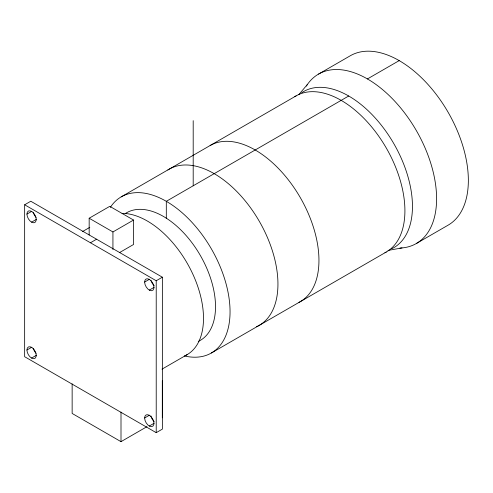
<?xml version="1.0" encoding="UTF-8"?>
<svg xmlns="http://www.w3.org/2000/svg" width="493" height="493" viewBox="0 0 493 493"><rect width="100%" height="100%" fill="white"/><g stroke="black" fill="none" stroke-linecap="round" stroke-linejoin="round"><path stroke-width="0.74" d="M298.826 94.625L307.54 84.291M24.65 204.78L30.788 201.236L162.363 277.202L162.363 429.126L156.219 432.669L24.65 356.71L24.65 204.78L156.219 280.745L162.363 277.202M26.93 214.098A6.575 3.796 60 0 1 33.906 213.475A6.575 3.796 60 0 1 33.906 222.774A6.575 3.796 60 0 1 26.93 214.098L31.842 211.263M31.577 222.152L36.494 219.317M318.527 74.098L350.283 55.764A97.811 56.473 60 0 1 448.094 112.231A97.811 56.473 60 0 1 448.094 225.178L416.339 243.505M121.235 196.849L296.09 95.895M89.165 235.032L89.165 218.226L109.779 206.327L133.548 220.051L133.548 244.491L119.583 252.558M82.553 231.537L89.8 227.353M367.433 78.942L399.188 60.608M90.435 242.766L96.573 239.216M89.165 218.226L112.934 231.95L133.548 220.051M348.711 96.006L166.307 201.31L166.307 218.615M26.93 350.024A6.575 3.796 60 0 1 33.906 349.401A6.575 3.796 60 0 1 33.906 358.701A6.575 3.796 60 0 1 26.93 350.024L31.842 347.189M144.64 282.058A6.575 3.796 60 0 1 151.616 281.435A6.575 3.796 60 0 1 151.616 290.734A6.575 3.796 60 0 1 144.64 282.058L149.552 279.223M31.577 358.072L36.494 355.237M149.293 290.112L154.204 287.277M162 369.152L187.044 354.695M211.38 352.994L386.241 252.04M144.64 417.984A6.575 3.796 60 0 1 151.616 417.361A6.575 3.796 60 0 1 151.616 426.661A6.575 3.796 60 0 1 144.64 417.984L149.552 415.149M72.144 383.868L72.144 413.454L121.001 441.66L146.988 426.655M149.293 426.038L154.204 423.197M387.973 250.438L402.017 247.93M193.194 120.662L193.194 185.793M162.314 380.892L162.314 417.805M156.219 280.745L156.219 432.669M121.001 412.074L121.001 441.66M112.934 231.95L112.934 249.52M36.131 353.29A6.575 3.796 60 0 1 33.351 348.477M306.35 86.078A97.811 56.473 60 0 1 416.339 130.565A97.811 56.473 60 0 1 399.872 248.065M301.722 92.739A90.151 52.048 60 0 1 393.784 143.586A90.151 52.048 60 0 1 391.787 248.743M294.808 96.677A90.151 52.048 60 0 1 386.241 147.943A90.151 52.048 60 0 1 384.922 252.761M110.333 207.387A90.151 52.048 60 0 1 215.903 257.315A90.151 52.048 60 0 1 184.327 355.928M167.842 169.98A90.151 52.048 60 0 1 259.922 222.38A90.151 52.048 60 0 1 256.594 326.717M210.129 145.521A90.151 52.048 60 0 1 300.927 198.704A90.151 52.048 60 0 1 298.961 302.388M125.314 213.555A73.685 42.54 60 0 1 200.577 255.879A73.685 42.54 60 0 1 198.285 341.427M122.091 213.358A79.453 45.874 60 0 1 193.65 275.944A79.453 45.874 60 0 1 185.06 355.73M36.131 217.364A6.575 3.796 60 0 1 33.351 212.551M154.229 285.687A6.575 3.796 60 0 1 151.061 280.511M154.229 421.614A6.575 3.796 60 0 1 150.938 415.919"/></g></svg>
